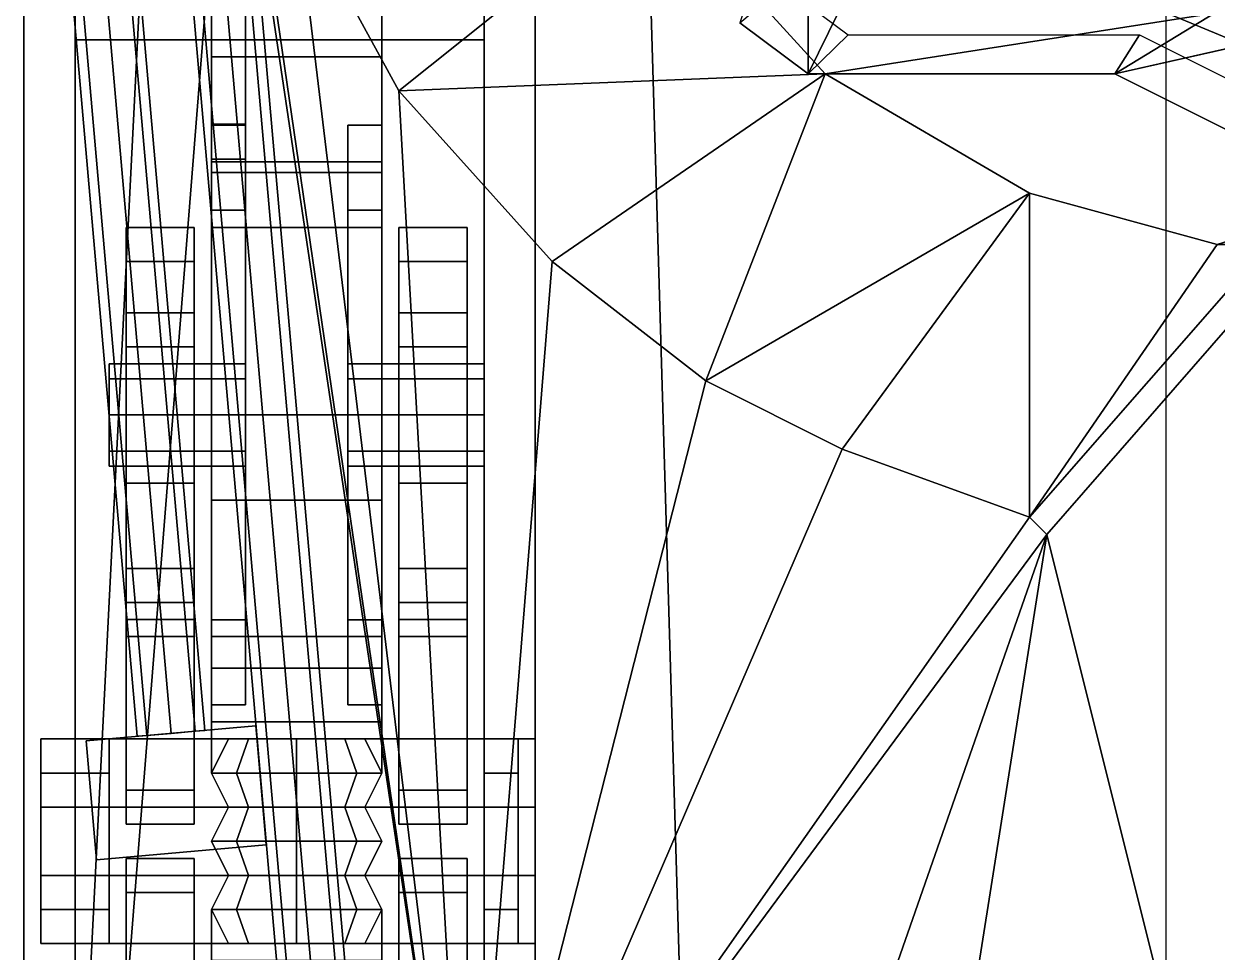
# Model space of a CAD drawing. Header units: millimetres. Extents: x -0.9 to 1.2, y -2.1 to 13.
# Drawn here: x -0.93 to -0.23, y -1.045 to -0.501 of the extents above; entities that cross this region are included whole.
import ezdxf

# ---------------------------------------------------------------- set-up
doc = ezdxf.new("R2010")
doc.units = ezdxf.units.MM
for name, color, linetype in [('fenders', 6, 'Continuous'), ('suspension', 5, 'Continuous'), ('tmp', 4, 'Continuous'), ('tools', 3, 'Continuous'), ('tracks', 3, 'Continuous'), ('turret', 2, 'Continuous'), ('wheels', 2, 'Continuous')]:
    doc.layers.add(name, color=color, linetype=linetype)

msp = doc.modelspace()

# ---------------------------------------------------------------- linework, layer by layer
for points in [[(0.63, 1.81, 0.35), (0.53, -1.58, 0.35), (-0.53, -1.58, 0.35), (-0.63, 1.81, 0.35)], [(-0.63, 1.77, 0.89), (-0.63, 1.81, 0.35), (-0.63, -1.58, 0.35), (-0.63, -1.66, 0.89)], [(-0.63, -1.58, 0.35), (-0.63, 1.81, 0.35), (-0.63, 1.81, 0.35), (-0.53, -1.58, 0.35)], [(-0.81, -0.3, 1.06), (-0.67, -1.26, 0.89), (-0.77, -0.43, 1.05), (-0.81, -0.3, 1.06)], [(-0.81, -0.32, 0.89), (-0.67, -1.26, 0.89), (-0.81, -0.3, 1.06), (-0.81, -0.32, 0.89)], [(0.63, -0.36, 1.34), (-0.62, -0.3, 1.34), (-0.56, -0.42, 1.34), (-0.46, -0.53, 1.34)], [(0.63, -0.36, 1.34), (-0.46, -0.53, 1.34), (-0.34, -0.6, 1.34), (-0.23, -0.63, 1.34)], [(0.63, -0.36, 1.34), (-0.23, -0.63, 1.34), (-0.2, -0.63, 1.34)], [(-0.77, -0.43, 1.05), (-0.71, -0.54, 1.05), (-0.71, -0.54, 1.05), (-0.56, -0.42, 1.34)], [(-0.71, -0.54, 1.05), (-0.46, -0.53, 1.34), (-0.46, -0.53, 1.34), (-0.56, -0.42, 1.34)], [(-0.77, -0.43, 1.05), (-0.67, -1.26, 0.89), (-0.71, -0.54, 1.05), (-0.77, -0.43, 1.05)], [(-0.62, -0.64, 1.04), (-0.46, -0.53, 1.34), (-0.46, -0.53, 1.34), (-0.71, -0.54, 1.05)], [(-0.53, -0.71, 1.04), (-0.46, -0.53, 1.34), (-0.46, -0.53, 1.34), (-0.62, -0.64, 1.04)], [(-0.34, -0.6, 1.34), (-0.46, -0.53, 1.34), (-0.46, -0.53, 1.34), (-0.53, -0.71, 1.04)], [(-0.71, -0.54, 1.05), (-0.67, -1.26, 0.89), (-0.62, -0.64, 1.04), (-0.71, -0.54, 1.05)], [(-0.34, -0.6, 1.34), (-0.53, -0.71, 1.04), (-0.53, -0.71, 1.04), (-0.45, -0.75, 1.04)], [(-0.34, -0.6, 1.34), (-0.45, -0.75, 1.04), (-0.45, -0.75, 1.04), (-0.34, -0.79, 1.04)], [(-0.34, -0.6, 1.34), (-0.34, -0.79, 1.04), (-0.34, -0.79, 1.04), (-0.23, -0.63, 1.34)], [(-0.2, -0.63, 1.34), (-0.34, -0.79, 1.04), (-0.33, -0.8, 1.04), (-0.19, -0.64, 1.34)], [(-0.23, -0.63, 1.34), (-0.34, -0.79, 1.04), (-0.34, -0.79, 1.04), (-0.2, -0.63, 1.34)], [(-0.62, -0.64, 1.04), (-0.67, -1.26, 0.89), (-0.53, -0.71, 1.04), (-0.62, -0.64, 1.04)], [(-0.19, -0.64, 1.34), (-0.33, -0.8, 1.04), (-0.25, -1.12, 1.03), (-0.11, -0.94, 1.34)], [(-0.53, -0.71, 1.04), (-0.67, -1.26, 0.89), (-0.45, -0.75, 1.04), (-0.53, -0.71, 1.04)], [(-0.45, -0.75, 1.04), (-0.67, -1.26, 0.89), (-0.34, -0.79, 1.04), (-0.45, -0.75, 1.04)], [(-0.34, -0.79, 1.04), (-0.67, -1.26, 0.89), (-0.33, -0.8, 1.04), (-0.34, -0.79, 1.04)], [(-0.33, -0.8, 1.04), (-0.67, -1.26, 0.89), (-0.63, -1.66, 0.89), (-0.33, -0.8, 1.04)], [(-0.33, -0.8, 1.04), (-0.63, -1.66, 0.89), (-0.42, -1.37, 0.96808), (-0.33, -0.8, 1.04)], [(-0.33, -0.8, 1.04), (-0.42, -1.37, 0.96808), (-0.25, -1.12, 1.03), (-0.33, -0.8, 1.04)], [(-0.11, -0.94, 1.34), (-0.25, -1.12, 1.03), (-0.23, -1.14, 1.03), (-0.1, -0.95, 1.34)]]:
    msp.add_3dface(points)
at = {"layer": 'fenders'}
for points in [[(-0.84, -0.05, 0.89), (-0.84, 0.53, 0.89), (-0.93, 1.79, 0.89), (-0.93, -1.83, 0.89)], [(-0.93, -1.83, 0.89), (-0.93, 1.79, 0.89), (-0.93, 1.78, 0.84), (-0.93, -1.79, 0.84)], [(-0.81, -0.32, 0.89), (-0.84, -0.05, 0.89), (-0.84, -0.05, 0.89), (-0.93, -1.83, 0.89)], [(-0.67, -1.26, 0.89), (-0.81, -0.32, 0.89), (-0.81, -0.32, 0.89), (-0.93, -1.83, 0.89)]]:
    msp.add_3dface(points, dxfattribs=at)
at = {"layer": 'suspension'}
for points in [[(-0.83, -0.62, 0.22), (-0.83, -0.64, 0.18), (-0.87, -0.64, 0.18), (-0.87, -0.62, 0.22)], [(-0.87, -0.62, 0.26), (-0.87, -0.62, 0.22), (-0.87, -0.7, 0.15), (-0.87, -0.7, 0.26)], [(-0.87, -0.62, 0.22), (-0.87, -0.64, 0.18), (-0.87, -0.67, 0.16), (-0.87, -0.7, 0.15)], [(-0.87, -0.69, 0.42), (-0.87, -0.62, 0.26), (-0.87, -0.84, 0.4), (-0.87, -0.86, 0.49)], [(-0.83, -0.69, 0.42), (-0.83, -0.62, 0.26), (-0.87, -0.62, 0.26), (-0.87, -0.69, 0.42)], [(-0.83, -0.62, 0.26), (-0.83, -0.62, 0.22), (-0.87, -0.62, 0.22), (-0.87, -0.62, 0.26)], [(-0.87, -0.62, 0.26), (-0.87, -0.73, 0.28), (-0.87, -0.84, 0.38), (-0.87, -0.84, 0.4)], [(-0.87, -0.7, 0.26), (-0.87, -0.73, 0.28), (-0.87, -0.62, 0.26)], [(-0.83, -0.7, 0.26), (-0.83, -0.7, 0.15), (-0.83, -0.62, 0.22), (-0.83, -0.62, 0.26)], [(-0.83, -0.7, 0.15), (-0.83, -0.67, 0.16), (-0.83, -0.64, 0.18), (-0.83, -0.62, 0.22)], [(-0.83, -0.84, 0.4), (-0.83, -0.62, 0.26), (-0.83, -0.69, 0.42), (-0.83, -0.86, 0.49)], [(-0.83, -0.84, 0.38), (-0.83, -0.73, 0.28), (-0.83, -0.62, 0.26), (-0.83, -0.84, 0.4)], [(-0.83, -0.62, 0.26), (-0.83, -0.73, 0.28), (-0.83, -0.73, 0.28), (-0.83, -0.7, 0.26)], [(-0.71, -0.62, 0.22), (-0.71, -0.64, 0.18), (-0.71, -0.67, 0.16), (-0.71, -0.7, 0.15)], [(-0.71, -0.62, 0.26), (-0.71, -0.62, 0.22), (-0.71, -0.7, 0.15), (-0.71, -0.7, 0.26)], [(-0.67, -0.62, 0.22), (-0.67, -0.64, 0.18), (-0.71, -0.64, 0.18), (-0.71, -0.62, 0.22)], [(-0.67, -0.69, 0.42), (-0.67, -0.62, 0.26), (-0.71, -0.62, 0.26), (-0.71, -0.69, 0.42)], [(-0.71, -0.69, 0.42), (-0.71, -0.62, 0.26), (-0.71, -0.84, 0.4), (-0.71, -0.86, 0.49)], [(-0.71, -0.7, 0.26), (-0.71, -0.73, 0.28), (-0.71, -0.62, 0.26)], [(-0.71, -0.62, 0.26), (-0.71, -0.73, 0.28), (-0.71, -0.84, 0.38), (-0.71, -0.84, 0.4)], [(-0.67, -0.62, 0.26), (-0.67, -0.62, 0.22), (-0.71, -0.62, 0.22), (-0.71, -0.62, 0.26)], [(-0.67, -0.7, 0.15), (-0.67, -0.67, 0.16), (-0.67, -0.64, 0.18), (-0.67, -0.62, 0.22)], [(-0.67, -0.7, 0.26), (-0.67, -0.7, 0.15), (-0.67, -0.62, 0.22), (-0.67, -0.62, 0.26)], [(-0.67, -0.84, 0.4), (-0.67, -0.62, 0.26), (-0.67, -0.69, 0.42), (-0.67, -0.86, 0.49)], [(-0.67, -0.62, 0.26), (-0.67, -0.73, 0.28), (-0.67, -0.73, 0.28), (-0.67, -0.7, 0.26)], [(-0.67, -0.84, 0.38), (-0.67, -0.73, 0.28), (-0.67, -0.62, 0.26), (-0.67, -0.84, 0.4)], [(-0.83, -0.64, 0.18), (-0.83, -0.67, 0.16), (-0.87, -0.67, 0.16), (-0.87, -0.64, 0.18)], [(-0.67, -0.64, 0.18), (-0.67, -0.67, 0.16), (-0.71, -0.67, 0.16), (-0.71, -0.64, 0.18)], [(-0.83, -0.67, 0.16), (-0.83, -0.7, 0.15), (-0.87, -0.7, 0.15), (-0.87, -0.67, 0.16)], [(-0.67, -0.67, 0.16), (-0.67, -0.7, 0.15), (-0.71, -0.7, 0.15), (-0.71, -0.67, 0.16)], [(-0.87, -0.77, 0.53), (-0.87, -0.69, 0.42), (-0.87, -0.86, 0.49), (-0.87, -0.85, 0.52)], [(-0.83, -0.77, 0.53), (-0.83, -0.69, 0.42), (-0.87, -0.69, 0.42), (-0.87, -0.77, 0.53)], [(-0.83, -0.86, 0.49), (-0.83, -0.69, 0.42), (-0.83, -0.77, 0.53), (-0.83, -0.85, 0.52)], [(-0.67, -0.77, 0.53), (-0.67, -0.69, 0.42), (-0.71, -0.69, 0.42), (-0.71, -0.77, 0.53)], [(-0.71, -0.77, 0.53), (-0.71, -0.69, 0.42), (-0.71, -0.86, 0.49), (-0.71, -0.85, 0.52)], [(-0.67, -0.86, 0.49), (-0.67, -0.69, 0.42), (-0.67, -0.77, 0.53), (-0.67, -0.85, 0.52)], [(-0.83, -0.7, 0.15), (-0.83, -0.7, 0.26), (-0.87, -0.7, 0.26), (-0.87, -0.7, 0.15)], [(-0.83, -0.7, 0.26), (-0.83, -0.73, 0.28), (-0.87, -0.73, 0.28), (-0.87, -0.7, 0.26)], [(-0.67, -0.7, 0.15), (-0.67, -0.7, 0.26), (-0.71, -0.7, 0.26), (-0.71, -0.7, 0.15)], [(-0.67, -0.7, 0.26), (-0.67, -0.73, 0.28), (-0.71, -0.73, 0.28), (-0.71, -0.7, 0.26)], [(-0.83, -0.73, 0.28), (-0.83, -0.76, 0.26), (-0.87, -0.76, 0.26), (-0.87, -0.73, 0.28)], [(-0.87, -0.73, 0.28), (-0.87, -0.76, 0.26), (-0.87, -0.86, 0.36), (-0.87, -0.84, 0.38)], [(-0.83, -0.86, 0.36), (-0.83, -0.76, 0.26), (-0.83, -0.73, 0.28), (-0.83, -0.84, 0.38)], [(-0.71, -0.73, 0.28), (-0.71, -0.76, 0.26), (-0.71, -0.86, 0.36), (-0.71, -0.84, 0.38)], [(-0.67, -0.73, 0.28), (-0.67, -0.76, 0.26), (-0.71, -0.76, 0.26), (-0.71, -0.73, 0.28)], [(-0.67, -0.86, 0.36), (-0.67, -0.76, 0.26), (-0.67, -0.73, 0.28), (-0.67, -0.84, 0.38)], [(-0.87, -0.76, 0.16), (-0.87, -0.95, 0.16), (-0.87, -0.97, 0.27), (-0.87, -0.97, 0.32)], [(-0.87, -0.76, 0.16), (-0.87, -0.76, 0.26), (-0.83, -0.76, 0.26), (-0.83, -0.76, 0.16)], [(-0.87, -0.76, 0.26), (-0.87, -0.76, 0.16), (-0.87, -0.97, 0.32), (-0.87, -0.86, 0.36)], [(-0.83, -0.76, 0.16), (-0.83, -0.95, 0.16), (-0.87, -0.95, 0.16), (-0.87, -0.76, 0.16)], [(-0.83, -0.97, 0.27), (-0.83, -0.95, 0.16), (-0.83, -0.76, 0.16), (-0.83, -0.97, 0.32)], [(-0.83, -0.97, 0.32), (-0.83, -0.76, 0.16), (-0.83, -0.76, 0.26), (-0.83, -0.86, 0.36)], [(-0.71, -0.76, 0.26), (-0.71, -0.76, 0.16), (-0.71, -0.97, 0.32), (-0.71, -0.86, 0.36)], [(-0.71, -0.76, 0.16), (-0.71, -0.76, 0.26), (-0.67, -0.76, 0.26), (-0.67, -0.76, 0.16)], [(-0.71, -0.76, 0.16), (-0.71, -0.95, 0.16), (-0.71, -0.97, 0.27), (-0.71, -0.97, 0.32)], [(-0.67, -0.76, 0.16), (-0.67, -0.95, 0.16), (-0.71, -0.95, 0.16), (-0.71, -0.76, 0.16)], [(-0.67, -0.97, 0.32), (-0.67, -0.76, 0.16), (-0.67, -0.76, 0.26), (-0.67, -0.86, 0.36)], [(-0.67, -0.97, 0.27), (-0.67, -0.95, 0.16), (-0.67, -0.76, 0.16), (-0.67, -0.97, 0.32)], [(-0.87, -0.82, 0.58), (-0.87, -0.77, 0.53), (-0.87, -0.85, 0.52), (-0.87, -0.85, 0.55)], [(-0.83, -0.82, 0.58), (-0.83, -0.77, 0.53), (-0.87, -0.77, 0.53), (-0.87, -0.82, 0.58)], [(-0.83, -0.85, 0.52), (-0.83, -0.77, 0.53), (-0.83, -0.82, 0.58), (-0.83, -0.85, 0.55)], [(-0.67, -0.82, 0.58), (-0.67, -0.77, 0.53), (-0.71, -0.77, 0.53), (-0.71, -0.82, 0.58)], [(-0.71, -0.82, 0.58), (-0.71, -0.77, 0.53), (-0.71, -0.85, 0.52), (-0.71, -0.85, 0.55)], [(-0.67, -0.85, 0.52), (-0.67, -0.77, 0.53), (-0.67, -0.82, 0.58), (-0.67, -0.85, 0.55)], [(-0.82, -0.78, 0.59), (-0.82, -0.91, 0.59), (-0.72, -0.91, 0.59), (-0.72, -0.78, 0.59)], [(-0.82, -0.91, 0.57), (-0.82, -0.91, 0.59), (-0.82, -0.78, 0.59), (-0.82, -0.86, 0.57)], [(-0.82, -0.91, 0.47), (-0.82, -0.91, 0.49), (-0.82, -0.86, 0.49), (-0.82, -0.78, 0.47)], [(-0.72, -0.78, 0.47), (-0.72, -0.91, 0.47), (-0.82, -0.91, 0.47), (-0.82, -0.78, 0.47)], [(-0.82, -0.78, 0.47), (-0.82, -0.78, 0.59), (-0.72, -0.78, 0.59), (-0.72, -0.78, 0.47)], [(-0.82, -0.86, 0.57), (-0.82, -0.78, 0.59), (-0.82, -0.78, 0.47), (-0.82, -0.86, 0.49)], [(-0.72, -0.78, 0.59), (-0.72, -0.91, 0.59), (-0.72, -0.91, 0.57), (-0.72, -0.86, 0.57)], [(-0.72, -0.86, 0.49), (-0.72, -0.91, 0.49), (-0.72, -0.91, 0.47), (-0.72, -0.78, 0.47)], [(-0.72, -0.78, 0.47), (-0.72, -0.78, 0.59), (-0.72, -0.86, 0.57), (-0.72, -0.86, 0.49)], [(-0.87, -0.82, 0.62), (-0.87, -0.82, 0.58), (-0.87, -0.85, 0.55), (-0.87, -0.86, 0.57)], [(-0.83, -0.82, 0.62), (-0.83, -0.82, 0.58), (-0.87, -0.82, 0.58), (-0.87, -0.82, 0.62)], [(-0.83, -0.86, 0.62), (-0.83, -0.82, 0.62), (-0.87, -0.82, 0.62), (-0.87, -0.86, 0.62)], [(-0.87, -0.82, 0.62), (-0.87, -0.82, 0.62), (-0.87, -0.86, 0.57), (-0.87, -0.86, 0.62)], [(-0.83, -0.85, 0.55), (-0.83, -0.82, 0.58), (-0.83, -0.82, 0.62), (-0.83, -0.86, 0.57)], [(-0.83, -0.86, 0.57), (-0.83, -0.82, 0.62), (-0.83, -0.82, 0.62), (-0.83, -0.86, 0.62)], [(-0.71, -0.82, 0.62), (-0.71, -0.82, 0.62), (-0.71, -0.86, 0.57), (-0.71, -0.86, 0.62)], [(-0.67, -0.86, 0.62), (-0.67, -0.82, 0.62), (-0.71, -0.82, 0.62), (-0.71, -0.86, 0.62)], [(-0.67, -0.82, 0.62), (-0.67, -0.82, 0.58), (-0.71, -0.82, 0.58), (-0.71, -0.82, 0.62)], [(-0.71, -0.82, 0.62), (-0.71, -0.82, 0.58), (-0.71, -0.85, 0.55), (-0.71, -0.86, 0.57)], [(-0.67, -0.86, 0.57), (-0.67, -0.82, 0.62), (-0.67, -0.82, 0.62), (-0.67, -0.86, 0.62)], [(-0.67, -0.85, 0.55), (-0.67, -0.82, 0.58), (-0.67, -0.82, 0.62), (-0.67, -0.86, 0.57)], [(-0.87, -0.86, 0.49), (-0.87, -0.84, 0.4), (-0.83, -0.84, 0.4), (-0.83, -0.86, 0.49)], [(-0.87, -0.84, 0.38), (-0.87, -0.86, 0.36), (-0.83, -0.86, 0.36), (-0.83, -0.84, 0.38)], [(-0.87, -0.84, 0.4), (-0.87, -0.84, 0.38), (-0.83, -0.84, 0.38), (-0.83, -0.84, 0.4)], [(-0.71, -0.86, 0.49), (-0.71, -0.84, 0.4), (-0.67, -0.84, 0.4), (-0.67, -0.86, 0.49)], [(-0.71, -0.84, 0.4), (-0.71, -0.84, 0.38), (-0.67, -0.84, 0.38), (-0.67, -0.84, 0.4)], [(-0.71, -0.84, 0.38), (-0.71, -0.86, 0.36), (-0.67, -0.86, 0.36), (-0.67, -0.84, 0.38)], [(-0.87, -0.85, 0.52), (-0.87, -0.86, 0.49), (-0.83, -0.86, 0.49), (-0.83, -0.85, 0.52)], [(-0.87, -0.85, 0.55), (-0.87, -0.85, 0.52), (-0.83, -0.85, 0.52), (-0.83, -0.85, 0.55)], [(-0.87, -0.86, 0.57), (-0.87, -0.85, 0.55), (-0.83, -0.85, 0.55), (-0.83, -0.86, 0.57)], [(-0.71, -0.86, 0.57), (-0.71, -0.85, 0.55), (-0.67, -0.85, 0.55), (-0.67, -0.86, 0.57)], [(-0.71, -0.85, 0.55), (-0.71, -0.85, 0.52), (-0.67, -0.85, 0.52), (-0.67, -0.85, 0.55)], [(-0.71, -0.85, 0.52), (-0.71, -0.86, 0.49), (-0.67, -0.86, 0.49), (-0.67, -0.85, 0.52)], [(-0.87, -0.86, 0.36), (-0.87, -0.97, 0.32), (-0.83, -0.97, 0.32), (-0.83, -0.86, 0.36)], [(-0.87, -0.86, 0.62), (-0.87, -0.86, 0.57), (-0.83, -0.86, 0.57), (-0.83, -0.86, 0.62)], [(-0.72, -0.86, 0.57), (-0.72, -0.91, 0.57), (-0.82, -0.91, 0.57), (-0.82, -0.86, 0.57)], [(-0.82, -0.86, 0.49), (-0.82, -0.91, 0.49), (-0.72, -0.91, 0.49), (-0.72, -0.86, 0.49)], [(-0.72, -0.86, 0.49), (-0.72, -0.86, 0.57), (-0.82, -0.86, 0.57), (-0.82, -0.86, 0.49)], [(-0.71, -0.86, 0.36), (-0.71, -0.97, 0.32), (-0.67, -0.97, 0.32), (-0.67, -0.86, 0.36)], [(-0.71, -0.86, 0.62), (-0.71, -0.86, 0.57), (-0.67, -0.86, 0.57), (-0.67, -0.86, 0.62)], [(-0.72, -0.91, 0.61), (-0.72, -0.91, 0.46), (-0.82, -0.91, 0.46), (-0.82, -0.91, 0.61)], [(-0.82, -0.91, 0.46), (-0.82, -0.92, 0.46), (-0.82, -0.92, 0.61), (-0.82, -0.91, 0.61)], [(-0.72, -0.91, 0.46), (-0.72, -0.92, 0.46), (-0.82, -0.92, 0.46), (-0.82, -0.91, 0.46)], [(-0.82, -0.91, 0.61), (-0.82, -0.92, 0.61), (-0.72, -0.92, 0.61), (-0.72, -0.91, 0.61)], [(-0.72, -0.92, 0.61), (-0.72, -0.92, 0.46), (-0.72, -0.91, 0.46), (-0.72, -0.91, 0.61)], [(-0.92, -0.92, 0.36), (-0.92, -1.04, 0.36), (-0.92, -1.04, 0.44), (-0.92, -0.92, 0.44)], [(-0.63, -0.92, 0.44), (-0.63, -0.92, 0.36), (-0.92, -0.92, 0.36), (-0.92, -0.92, 0.44)], [(-0.63, -0.92, 0.36), (-0.63, -1.04, 0.36), (-0.92, -1.04, 0.36), (-0.92, -0.92, 0.36)], [(-0.92, -0.92, 0.26), (-0.92, -1.04, 0.26), (-0.92, -1.04, 0.36), (-0.92, -0.92, 0.36)], [(-0.88, -0.92, 0.36), (-0.88, -0.92, 0.26), (-0.92, -0.92, 0.26), (-0.92, -0.92, 0.36)], [(-0.88, -0.92, 0.26), (-0.88, -0.94, 0.23), (-0.92, -0.94, 0.23), (-0.92, -0.92, 0.26)], [(-0.92, -0.94, 0.23), (-0.92, -1.02, 0.23), (-0.92, -1.04, 0.26), (-0.92, -0.92, 0.26)], [(-0.92, -0.92, 0.44), (-0.92, -1.04, 0.44), (-0.92, -1, 0.45), (-0.92, -0.96, 0.45)], [(-0.63, -0.96, 0.45), (-0.63, -0.92, 0.44), (-0.92, -0.92, 0.44), (-0.92, -0.96, 0.45)], [(-0.88, -1.04, 0.36), (-0.88, -1.04, 0.26), (-0.88, -0.92, 0.26), (-0.88, -0.92, 0.36)], [(-0.88, -1.04, 0.26), (-0.88, -1.02, 0.23), (-0.88, -0.94, 0.23), (-0.88, -0.92, 0.26)], [(-0.82, -0.92, 0.61), (-0.82, -0.92, 0.46), (-0.72, -0.92, 0.46), (-0.72, -0.92, 0.61)], [(-0.80536, -0.94, 0.49464), (-0.82, -0.94, 0.53), (-0.81, -0.92, 0.53), (-0.79828, -0.92, 0.50172)], [(-0.82, -0.94, 0.53), (-0.80536, -0.94, 0.56536), (-0.79828, -0.92, 0.55828), (-0.81, -0.92, 0.53)], [(-0.77, -0.94, 0.48), (-0.80536, -0.94, 0.49464), (-0.79828, -0.92, 0.50172), (-0.77, -0.92, 0.49)], [(-0.80536, -0.94, 0.56536), (-0.77, -0.94, 0.58), (-0.77, -0.92, 0.57), (-0.79828, -0.92, 0.55828)], [(-0.73464, -0.94, 0.49464), (-0.77, -0.94, 0.48), (-0.77, -0.92, 0.49), (-0.74172, -0.92, 0.50172)], [(-0.77, -0.94, 0.58), (-0.73464, -0.94, 0.56536), (-0.74172, -0.92, 0.55828), (-0.77, -0.92, 0.57)], [(-0.72, -0.94, 0.53), (-0.73464, -0.94, 0.49464), (-0.74172, -0.92, 0.50172), (-0.73, -0.92, 0.53)], [(-0.73464, -0.94, 0.56536), (-0.72, -0.94, 0.53), (-0.73, -0.92, 0.53), (-0.74172, -0.92, 0.55828)], [(-0.66, -0.94, 0.23), (-0.66, -1.02, 0.23), (-0.66, -1.04, 0.26), (-0.66, -0.92, 0.26)], [(-0.64, -0.92, 0.26), (-0.64, -0.94, 0.23), (-0.66, -0.94, 0.23), (-0.66, -0.92, 0.26)], [(-0.64, -0.92, 0.36), (-0.64, -0.92, 0.26), (-0.66, -0.92, 0.26), (-0.66, -0.92, 0.36)], [(-0.66, -0.92, 0.26), (-0.66, -1.04, 0.26), (-0.66, -1.04, 0.36), (-0.66, -0.92, 0.36)], [(-0.64, -1.04, 0.26), (-0.64, -1.02, 0.23), (-0.64, -0.94, 0.23), (-0.64, -0.92, 0.26)], [(-0.64, -1.04, 0.36), (-0.64, -1.04, 0.26), (-0.64, -0.92, 0.26), (-0.64, -0.92, 0.36)], [(-0.92, -0.96, 0.22), (-0.92, -1, 0.22), (-0.92, -1.02, 0.23), (-0.92, -0.94, 0.23)], [(-0.88, -0.94, 0.23), (-0.88, -0.96, 0.22), (-0.92, -0.96, 0.22), (-0.92, -0.94, 0.23)], [(-0.88, -1.02, 0.23), (-0.88, -1, 0.22), (-0.88, -0.96, 0.22), (-0.88, -0.94, 0.23)], [(-0.80536, -0.94, 0.56536), (-0.82, -0.94, 0.53), (-0.81, -0.96, 0.53), (-0.79828, -0.96, 0.55828)], [(-0.82, -0.94, 0.53), (-0.80536, -0.94, 0.49464), (-0.79828, -0.96, 0.50172), (-0.81, -0.96, 0.53)], [(-0.77, -0.94, 0.58), (-0.80536, -0.94, 0.56536), (-0.79828, -0.96, 0.55828), (-0.77, -0.96, 0.57)], [(-0.80536, -0.94, 0.49464), (-0.77, -0.94, 0.48), (-0.77, -0.96, 0.49), (-0.79828, -0.96, 0.50172)], [(-0.73464, -0.94, 0.56536), (-0.77, -0.94, 0.58), (-0.77, -0.96, 0.57), (-0.74172, -0.96, 0.55828)], [(-0.77, -0.94, 0.48), (-0.73464, -0.94, 0.49464), (-0.74172, -0.96, 0.50172), (-0.77, -0.96, 0.49)], [(-0.72, -0.94, 0.53), (-0.73464, -0.94, 0.56536), (-0.74172, -0.96, 0.55828), (-0.73, -0.96, 0.53)], [(-0.73464, -0.94, 0.49464), (-0.72, -0.94, 0.53), (-0.73, -0.96, 0.53), (-0.74172, -0.96, 0.50172)], [(-0.66, -0.96, 0.22), (-0.66, -1, 0.22), (-0.66, -1.02, 0.23), (-0.66, -0.94, 0.23)], [(-0.64, -0.94, 0.23), (-0.64, -0.96, 0.22), (-0.66, -0.96, 0.22), (-0.66, -0.94, 0.23)], [(-0.64, -1.02, 0.23), (-0.64, -1, 0.22), (-0.64, -0.96, 0.22), (-0.64, -0.94, 0.23)], [(-0.87, -0.97, 0.27), (-0.87, -0.95, 0.16), (-0.83, -0.95, 0.16), (-0.83, -0.97, 0.27)], [(-0.71, -0.97, 0.27), (-0.71, -0.95, 0.16), (-0.67, -0.95, 0.16), (-0.67, -0.97, 0.27)], [(-0.88, -0.96, 0.22), (-0.88, -1, 0.22), (-0.92, -1, 0.22), (-0.92, -0.96, 0.22)], [(-0.92, -0.96, 0.45), (-0.92, -1, 0.45), (-0.63, -1, 0.45), (-0.63, -0.96, 0.45)], [(-0.80536, -0.98, 0.49464), (-0.82, -0.98, 0.53), (-0.81, -0.96, 0.53), (-0.79828, -0.96, 0.50172)], [(-0.82, -0.98, 0.53), (-0.80536, -0.98, 0.56536), (-0.79828, -0.96, 0.55828), (-0.81, -0.96, 0.53)], [(-0.77, -0.98, 0.48), (-0.80536, -0.98, 0.49464), (-0.79828, -0.96, 0.50172), (-0.77, -0.96, 0.49)], [(-0.80536, -0.98, 0.56536), (-0.77, -0.98, 0.58), (-0.77, -0.96, 0.57), (-0.79828, -0.96, 0.55828)], [(-0.73464, -0.98, 0.49464), (-0.77, -0.98, 0.48), (-0.77, -0.96, 0.49), (-0.74172, -0.96, 0.50172)], [(-0.77, -0.98, 0.58), (-0.73464, -0.98, 0.56536), (-0.74172, -0.96, 0.55828), (-0.77, -0.96, 0.57)], [(-0.72, -0.98, 0.53), (-0.73464, -0.98, 0.49464), (-0.74172, -0.96, 0.50172), (-0.73, -0.96, 0.53)], [(-0.73464, -0.98, 0.56536), (-0.72, -0.98, 0.53), (-0.73, -0.96, 0.53), (-0.74172, -0.96, 0.55828)], [(-0.64, -0.96, 0.22), (-0.64, -1, 0.22), (-0.66, -1, 0.22), (-0.66, -0.96, 0.22)], [(-0.87, -0.97, 0.32), (-0.87, -0.97, 0.27), (-0.83, -0.97, 0.27), (-0.83, -0.97, 0.32)], [(-0.71, -0.97, 0.32), (-0.71, -0.97, 0.27), (-0.67, -0.97, 0.27), (-0.67, -0.97, 0.32)], [(-0.80536, -0.98, 0.56536), (-0.82, -0.98, 0.53), (-0.81, -1, 0.53), (-0.79828, -1, 0.55828)], [(-0.82, -0.98, 0.53), (-0.80536, -0.98, 0.49464), (-0.79828, -1, 0.50172), (-0.81, -1, 0.53)], [(-0.77, -0.98, 0.58), (-0.80536, -0.98, 0.56536), (-0.79828, -1, 0.55828), (-0.77, -1, 0.57)], [(-0.80536, -0.98, 0.49464), (-0.77, -0.98, 0.48), (-0.77, -1, 0.49), (-0.79828, -1, 0.50172)], [(-0.73464, -0.98, 0.56536), (-0.77, -0.98, 0.58), (-0.77, -1, 0.57), (-0.74172, -1, 0.55828)], [(-0.77, -0.98, 0.48), (-0.73464, -0.98, 0.49464), (-0.74172, -1, 0.50172), (-0.77, -1, 0.49)], [(-0.72, -0.98, 0.53), (-0.73464, -0.98, 0.56536), (-0.74172, -1, 0.55828), (-0.73, -1, 0.53)], [(-0.73464, -0.98, 0.49464), (-0.72, -0.98, 0.53), (-0.73, -1, 0.53), (-0.74172, -1, 0.50172)], [(-0.87, -0.99, 0.32), (-0.87, -1.2, 0.16), (-0.87, -1.2, 0.26), (-0.87, -1.1, 0.36)], [(-0.87, -0.99, 0.27), (-0.87, -1.01, 0.16), (-0.87, -1.2, 0.16), (-0.87, -0.99, 0.32)], [(-0.83, -0.99, 0.27), (-0.83, -1.01, 0.16), (-0.87, -1.01, 0.16), (-0.87, -0.99, 0.27)], [(-0.83, -0.99, 0.32), (-0.83, -0.99, 0.27), (-0.87, -0.99, 0.27), (-0.87, -0.99, 0.32)], [(-0.83, -1.1, 0.36), (-0.83, -0.99, 0.32), (-0.87, -0.99, 0.32), (-0.87, -1.1, 0.36)], [(-0.83, -1.2, 0.26), (-0.83, -1.2, 0.16), (-0.83, -0.99, 0.32), (-0.83, -1.1, 0.36)], [(-0.83, -1.2, 0.16), (-0.83, -1.01, 0.16), (-0.83, -0.99, 0.27), (-0.83, -0.99, 0.32)], [(-0.67, -0.99, 0.27), (-0.67, -1.01, 0.16), (-0.71, -1.01, 0.16), (-0.71, -0.99, 0.27)], [(-0.71, -0.99, 0.27), (-0.71, -1.01, 0.16), (-0.71, -1.2, 0.16), (-0.71, -0.99, 0.32)], [(-0.71, -0.99, 0.32), (-0.71, -1.2, 0.16), (-0.71, -1.2, 0.26), (-0.71, -1.1, 0.36)], [(-0.67, -0.99, 0.32), (-0.67, -0.99, 0.27), (-0.71, -0.99, 0.27), (-0.71, -0.99, 0.32)], [(-0.67, -1.1, 0.36), (-0.67, -0.99, 0.32), (-0.71, -0.99, 0.32), (-0.71, -1.1, 0.36)], [(-0.67, -1.2, 0.16), (-0.67, -1.01, 0.16), (-0.67, -0.99, 0.27), (-0.67, -0.99, 0.32)], [(-0.67, -1.2, 0.26), (-0.67, -1.2, 0.16), (-0.67, -0.99, 0.32), (-0.67, -1.1, 0.36)], [(-0.92, -1.02, 0.23), (-0.92, -1, 0.22), (-0.88, -1, 0.22), (-0.88, -1.02, 0.23)], [(-0.92, -1, 0.45), (-0.92, -1.04, 0.44), (-0.63, -1.04, 0.44), (-0.63, -1, 0.45)], [(-0.80536, -1.02, 0.49464), (-0.82, -1.02, 0.53), (-0.81, -1, 0.53), (-0.79828, -1, 0.50172)], [(-0.82, -1.02, 0.53), (-0.80536, -1.02, 0.56536), (-0.79828, -1, 0.55828), (-0.81, -1, 0.53)], [(-0.77, -1.02, 0.48), (-0.80536, -1.02, 0.49464), (-0.79828, -1, 0.50172), (-0.77, -1, 0.49)], [(-0.80536, -1.02, 0.56536), (-0.77, -1.02, 0.58), (-0.77, -1, 0.57), (-0.79828, -1, 0.55828)], [(-0.73464, -1.02, 0.49464), (-0.77, -1.02, 0.48), (-0.77, -1, 0.49), (-0.74172, -1, 0.50172)], [(-0.77, -1.02, 0.58), (-0.73464, -1.02, 0.56536), (-0.74172, -1, 0.55828), (-0.77, -1, 0.57)], [(-0.72, -1.02, 0.53), (-0.73464, -1.02, 0.49464), (-0.74172, -1, 0.50172), (-0.73, -1, 0.53)], [(-0.73464, -1.02, 0.56536), (-0.72, -1.02, 0.53), (-0.73, -1, 0.53), (-0.74172, -1, 0.55828)], [(-0.66, -1.02, 0.23), (-0.66, -1, 0.22), (-0.64, -1, 0.22), (-0.64, -1.02, 0.23)], [(-0.87, -1.2, 0.16), (-0.87, -1.01, 0.16), (-0.83, -1.01, 0.16), (-0.83, -1.2, 0.16)], [(-0.71, -1.2, 0.16), (-0.71, -1.01, 0.16), (-0.67, -1.01, 0.16), (-0.67, -1.2, 0.16)], [(-0.92, -1.04, 0.26), (-0.92, -1.02, 0.23), (-0.88, -1.02, 0.23), (-0.88, -1.04, 0.26)], [(-0.80536, -1.02, 0.56536), (-0.82, -1.02, 0.53), (-0.81, -1.04, 0.53), (-0.79828, -1.04, 0.55828)], [(-0.82, -1.02, 0.53), (-0.80536, -1.02, 0.49464), (-0.79828, -1.04, 0.50172), (-0.81, -1.04, 0.53)], [(-0.77, -1.02, 0.58), (-0.80536, -1.02, 0.56536), (-0.79828, -1.04, 0.55828), (-0.77, -1.04, 0.57)], [(-0.80536, -1.02, 0.49464), (-0.77, -1.02, 0.48), (-0.77, -1.04, 0.49), (-0.79828, -1.04, 0.50172)], [(-0.73464, -1.02, 0.56536), (-0.77, -1.02, 0.58), (-0.77, -1.04, 0.57), (-0.74172, -1.04, 0.55828)], [(-0.77, -1.02, 0.48), (-0.73464, -1.02, 0.49464), (-0.74172, -1.04, 0.50172), (-0.77, -1.04, 0.49)], [(-0.72, -1.02, 0.53), (-0.73464, -1.02, 0.56536), (-0.74172, -1.04, 0.55828), (-0.73, -1.04, 0.53)], [(-0.73464, -1.02, 0.49464), (-0.72, -1.02, 0.53), (-0.73, -1.04, 0.53), (-0.74172, -1.04, 0.50172)], [(-0.66, -1.04, 0.26), (-0.66, -1.02, 0.23), (-0.64, -1.02, 0.23), (-0.64, -1.04, 0.26)], [(-0.92, -1.04, 0.44), (-0.92, -1.04, 0.36), (-0.63, -1.04, 0.36), (-0.63, -1.04, 0.44)], [(-0.92, -1.04, 0.36), (-0.92, -1.04, 0.26), (-0.88, -1.04, 0.26), (-0.88, -1.04, 0.36)], [(-0.82, -1.04, 0.46), (-0.82, -1.04, 0.61), (-0.72, -1.04, 0.61), (-0.72, -1.04, 0.46)], [(-0.82, -1.05, 0.61), (-0.82, -1.04, 0.61), (-0.82, -1.04, 0.46), (-0.82, -1.05, 0.46)], [(-0.72, -1.05, 0.61), (-0.72, -1.04, 0.61), (-0.82, -1.04, 0.61), (-0.82, -1.05, 0.61)], [(-0.82, -1.05, 0.46), (-0.82, -1.04, 0.46), (-0.72, -1.04, 0.46), (-0.72, -1.05, 0.46)], [(-0.72, -1.04, 0.46), (-0.72, -1.04, 0.61), (-0.72, -1.05, 0.61), (-0.72, -1.05, 0.46)], [(-0.66, -1.04, 0.36), (-0.66, -1.04, 0.26), (-0.64, -1.04, 0.26), (-0.64, -1.04, 0.36)]]:
    msp.add_3dface(points, dxfattribs=at)
at = {"layer": 'tmp', "extrusion": (-1, 0, 0)}
msp.add_line((-0.29, -0.53, 1.4), (-0.16, -0.50064, 1.46), dxfattribs=at)
at = {"layer": 'tmp'}
for p in [(-0.26, 1.78, 13.47), (-0.26, 1.78, 13.45)]:
    msp.add_xline(p, (0, -1), dxfattribs=at)
at = {"layer": 'tools'}
for points in [[(-0.92461, -0.22112, 0.92), (-0.91878, -0.22061, 0.90586), (-0.85777, -0.91794, 0.90586), (-0.8636, -0.91845, 0.92)], [(-0.91878, -0.22061, 0.93414), (-0.92461, -0.22112, 0.92), (-0.8636, -0.91845, 0.92), (-0.85777, -0.91794, 0.93414)], [(-0.91878, -0.22061, 0.90586), (-0.90469, -0.21937, 0.9), (-0.84368, -0.91671, 0.9), (-0.85777, -0.91794, 0.90586)], [(-0.90469, -0.21937, 0.94), (-0.91878, -0.22061, 0.93414), (-0.85777, -0.91794, 0.93414), (-0.84368, -0.91671, 0.94)], [(-0.90469, -0.21937, 0.9), (-0.8906, -0.21814, 0.90586), (-0.82959, -0.91548, 0.90586), (-0.84368, -0.91671, 0.9)], [(-0.8906, -0.21814, 0.93414), (-0.90469, -0.21937, 0.94), (-0.84368, -0.91671, 0.94), (-0.82959, -0.91548, 0.93414)], [(-0.8906, -0.21814, 0.90586), (-0.88476, -0.21763, 0.92), (-0.82375, -0.91497, 0.92), (-0.82959, -0.91548, 0.90586)], [(-0.88476, -0.21763, 0.92), (-0.8906, -0.21814, 0.93414), (-0.82959, -0.91548, 0.93414), (-0.82375, -0.91497, 0.92)], [(-0.80109, -0.37092, 0.92), (-0.80692, -0.37143, 0.93414), (-0.74591, -1.06877, 0.93414), (-0.74008, -1.06826, 0.92)], [(-0.80692, -0.37143, 0.90586), (-0.80109, -0.37092, 0.92), (-0.74008, -1.06826, 0.92), (-0.74591, -1.06877, 0.90586)], [(-0.8351, -0.3739, 0.93414), (-0.84093, -0.37441, 0.92), (-0.77992, -1.07174, 0.92), (-0.77409, -1.07123, 0.93414)], [(-0.84093, -0.37441, 0.92), (-0.8351, -0.3739, 0.90586), (-0.77409, -1.07123, 0.90586), (-0.77992, -1.07174, 0.92)], [(-0.82101, -0.37266, 0.94), (-0.8351, -0.3739, 0.93414), (-0.77409, -1.07123, 0.93414), (-0.76, -1.07, 0.94)], [(-0.8351, -0.3739, 0.90586), (-0.82101, -0.37266, 0.9), (-0.76, -1.07, 0.9), (-0.77409, -1.07123, 0.90586)], [(-0.80692, -0.37143, 0.93414), (-0.82101, -0.37266, 0.94), (-0.76, -1.07, 0.94), (-0.74591, -1.06877, 0.93414)], [(-0.82101, -0.37266, 0.9), (-0.80692, -0.37143, 0.90586), (-0.74591, -1.06877, 0.90586), (-0.76, -1.07, 0.9)], [(-0.88739, -0.9908, 0.95), (-0.78777, -0.98209, 0.95), (-0.79387, -0.91235, 0.95), (-0.89349, -0.92107, 0.95)], [(-0.89349, -0.92107, 0.95), (-0.79387, -0.91235, 0.95), (-0.79387, -0.91235, 0.89), (-0.89349, -0.92107, 0.89)], [(-0.79387, -0.91235, 0.89), (-0.78777, -0.98209, 0.89), (-0.88739, -0.9908, 0.89), (-0.89349, -0.92107, 0.89)], [(-0.79387, -0.91235, 0.95), (-0.78777, -0.98209, 0.95), (-0.78777, -0.98209, 0.89), (-0.79387, -0.91235, 0.89)], [(-0.89349, -0.92107, 0.89), (-0.88739, -0.9908, 0.89), (-0.88739, -0.9908, 0.95), (-0.89349, -0.92107, 0.95)], [(-0.88739, -0.9908, 0.89), (-0.78777, -0.98209, 0.89), (-0.78777, -0.98209, 0.95), (-0.88739, -0.9908, 0.95)]]:
    msp.add_3dface(points, dxfattribs=at)
at = {"layer": 'tracks'}
for points in [[(-0.9, 1.26, 0.03), (-0.9, -1.27, 0.03), (-0.66, -1.27, 0.03), (-0.66, 1.26, 0.03)], [(-0.9, 1.26), (-0.9, -1.28), (-0.9, -1.27, 0.03), (-0.9, 1.26, 0.03)], [(-0.66, 1.26), (-0.66, -1.28), (-0.9, -1.28), (-0.9, 1.26)], [(-0.66, -1.27, 0.03), (-0.66, -1.28), (-0.66, 1.26), (-0.66, 1.26, 0.03)], [(-0.9, -0.51, 0.79), (-0.9, -0.14, 0.78), (-0.66, -0.14, 0.78), (-0.66, -0.51, 0.79)], [(-0.9, -0.51, 0.83), (-0.9, -0.14, 0.82), (-0.9, -0.14, 0.78), (-0.9, -0.51, 0.79)], [(-0.66, -0.51, 0.83), (-0.66, -0.14, 0.82), (-0.9, -0.14, 0.82), (-0.9, -0.51, 0.83)], [(-0.66, -0.14, 0.78), (-0.66, -0.14, 0.82), (-0.66, -0.51, 0.83), (-0.66, -0.51, 0.79)], [(-0.66, -1.48, 0.83), (-0.66, -0.51, 0.83), (-0.9, -0.51, 0.83), (-0.9, -1.48, 0.83)], [(-0.9, -1.48, 0.83), (-0.9, -0.51, 0.83), (-0.9, -0.51, 0.79), (-0.9, -1.48, 0.79)], [(-0.9, -1.48, 0.79), (-0.9, -0.51, 0.79), (-0.66, -0.51, 0.79), (-0.66, -1.48, 0.79)], [(-0.66, -0.51, 0.79), (-0.66, -0.51, 0.83), (-0.66, -1.48, 0.83), (-0.66, -1.48, 0.79)]]:
    msp.add_3dface(points, dxfattribs=at)
at = {"layer": 'turret'}
for points in [[(-0.47, -0.3783, 1.71), (-0.51, -0.5, 1.4), (-0.47, -0.53, 1.4), (-0.47, -0.3783, 1.71)], [(-0.44, -0.46891, 1.52484), (-0.47, -0.3783, 1.71), (-0.47, -0.53, 1.4)], [(-0.36184, -0.45184, 1.34), (0.02, -0.61, 1.34), (0.02, -0.61, 1.37), (-0.36184, -0.45184, 1.37)], [(-0.19, -0.46891, 1.52484), (-0.44, -0.46891, 1.52484), (-0.47, -0.53, 1.4), (-0.29, -0.53, 1.4)], [(-0.29, -0.53, 1.4), (-0.16, -0.50064, 1.46), (-0.16, -0.50064, 1.46), (-0.19, -0.46891, 1.52484)], [(-0.51, -0.5, 1.4), (-0.4845, -0.4785, 1.37), (-0.4465, -0.507, 1.37), (-0.47, -0.53, 1.4)], [(-0.29, -0.53, 1.4), (-0.17, -0.59, 1.4), (-0.17, -0.59, 1.4), (-0.16, -0.50064, 1.46)], [(-0.47, -0.53, 1.4), (-0.4465, -0.507, 1.37), (-0.2755, -0.507, 1.37), (-0.29, -0.53, 1.4)], [(-0.29, -0.53, 1.4), (-0.2755, -0.507, 1.37), (-0.1615, -0.564, 1.37), (-0.17, -0.59, 1.4)]]:
    msp.add_3dface(points, dxfattribs=at)
at = {"layer": 'wheels'}
for points in [[(-0.82, -0.43222, 0.61222), (-0.82, -0.51, 0.58), (-0.82, -0.51, 0.62), (-0.82, -0.4605, 0.6405)], [(-0.72, -0.43222, 0.61222), (-0.72, -0.51, 0.58), (-0.82, -0.51, 0.58), (-0.82, -0.43222, 0.61222)], [(-0.72, -0.51, 0.8), (-0.72, -0.43222, 0.76778), (-0.82, -0.43222, 0.76778), (-0.82, -0.51, 0.8)], [(-0.82, -0.51, 0.8), (-0.82, -0.43222, 0.76778), (-0.82, -0.4605, 0.7395), (-0.82, -0.51, 0.76)], [(-0.8, -0.44, 0.69), (-0.8, -0.5595, 0.7395), (-0.8, -0.51, 0.76), (-0.8, -0.4605, 0.7395)], [(-0.8, -0.4605, 0.6405), (-0.8, -0.58, 0.69), (-0.8, -0.5595, 0.7395), (-0.8, -0.44, 0.69)], [(-0.8, -0.51, 0.62), (-0.8, -0.4605, 0.6405), (-0.82, -0.4605, 0.6405), (-0.82, -0.51, 0.62)], [(-0.8, -0.4605, 0.7395), (-0.8, -0.51, 0.76), (-0.82, -0.51, 0.76), (-0.82, -0.4605, 0.7395)], [(-0.8, -0.51, 0.62), (-0.8, -0.5595, 0.6405), (-0.8, -0.58, 0.69), (-0.8, -0.4605, 0.6405)], [(-0.8, -0.5595, 0.6405), (-0.8, -0.51, 0.62), (-0.82, -0.51, 0.62), (-0.82, -0.5595, 0.6405)], [(-0.82, -0.51, 0.58), (-0.82, -0.58778, 0.61222), (-0.82, -0.5595, 0.6405), (-0.82, -0.51, 0.62)], [(-0.72, -0.51, 0.58), (-0.72, -0.58778, 0.61222), (-0.82, -0.58778, 0.61222), (-0.82, -0.51, 0.58)], [(-0.8, -0.51, 0.76), (-0.8, -0.5595, 0.7395), (-0.82, -0.5595, 0.7395), (-0.82, -0.51, 0.76)], [(-0.72, -0.58778, 0.76778), (-0.72, -0.51, 0.8), (-0.82, -0.51, 0.8), (-0.82, -0.58778, 0.76778)], [(-0.82, -0.58778, 0.76778), (-0.82, -0.51, 0.8), (-0.82, -0.51, 0.76), (-0.82, -0.5595, 0.7395)], [(-0.72, -0.52, 0.24), (-0.72, -0.58151, 0.09151), (-0.82, -0.58151, 0.09151), (-0.82, -0.52, 0.24)], [(-0.82, -0.52, 0.24), (-0.82, -0.58151, 0.09151), (-0.82, -0.60979, 0.11979), (-0.82, -0.56, 0.24)], [(-0.72, -0.58151, 0.38849), (-0.72, -0.52, 0.24), (-0.82, -0.52, 0.24), (-0.82, -0.58151, 0.38849)], [(-0.82, -0.58151, 0.38849), (-0.82, -0.52, 0.24), (-0.82, -0.56, 0.24), (-0.82, -0.60979, 0.36021)], [(-0.72, -0.58151, 0.09151), (-0.72, -0.52, 0.24), (-0.72, -0.56, 0.24), (-0.72, -0.60979, 0.11979)], [(-0.72, -0.52, 0.24), (-0.72, -0.58151, 0.38849), (-0.72, -0.60979, 0.36021), (-0.72, -0.56, 0.24)], [(-0.82, -0.58778, 0.61222), (-0.82, -0.62, 0.69), (-0.82, -0.58, 0.69), (-0.82, -0.5595, 0.6405)], [(-0.8, -0.5595, 0.7395), (-0.8, -0.58, 0.69), (-0.82, -0.58, 0.69), (-0.82, -0.5595, 0.7395)], [(-0.8, -0.58, 0.69), (-0.8, -0.5595, 0.6405), (-0.82, -0.5595, 0.6405), (-0.82, -0.58, 0.69)], [(-0.82, -0.62, 0.69), (-0.82, -0.58778, 0.76778), (-0.82, -0.5595, 0.7395), (-0.82, -0.58, 0.69)], [(-0.8, -0.60979, 0.11979), (-0.8, -0.56, 0.24), (-0.82, -0.56, 0.24), (-0.82, -0.60979, 0.11979)], [(-0.8, -0.56, 0.24), (-0.8, -0.60979, 0.36021), (-0.82, -0.60979, 0.36021), (-0.82, -0.56, 0.24)], [(-0.8, -0.56, 0.24), (-0.8, -0.60979, 0.11979), (-0.8, -0.70879, 0.21879), (-0.8, -0.7, 0.24)], [(-0.8, -0.60979, 0.36021), (-0.8, -0.56, 0.24), (-0.8, -0.7, 0.24), (-0.8, -0.70879, 0.26121)], [(-0.74, -0.60979, 0.11979), (-0.74, -0.56, 0.24), (-0.74, -0.7, 0.24), (-0.74, -0.70879, 0.21879)], [(-0.74, -0.56, 0.24), (-0.74, -0.60979, 0.11979), (-0.72, -0.60979, 0.11979), (-0.72, -0.56, 0.24)], [(-0.74, -0.56, 0.24), (-0.74, -0.60979, 0.36021), (-0.74, -0.70879, 0.26121), (-0.74, -0.7, 0.24)], [(-0.74, -0.60979, 0.36021), (-0.74, -0.56, 0.24), (-0.72, -0.56, 0.24), (-0.72, -0.60979, 0.36021)], [(-0.72, -0.58151, 0.09151), (-0.72, -0.73, 0.03), (-0.82, -0.73, 0.03), (-0.82, -0.58151, 0.09151)], [(-0.82, -0.58151, 0.09151), (-0.82, -0.73, 0.03), (-0.82, -0.73, 0.07), (-0.82, -0.60979, 0.11979)], [(-0.72, -0.73, 0.45), (-0.72, -0.58151, 0.38849), (-0.82, -0.58151, 0.38849), (-0.82, -0.73, 0.45)], [(-0.82, -0.73, 0.45), (-0.82, -0.58151, 0.38849), (-0.82, -0.60979, 0.36021), (-0.82, -0.73, 0.41)], [(-0.72, -0.58778, 0.61222), (-0.72, -0.62, 0.69), (-0.82, -0.62, 0.69), (-0.82, -0.58778, 0.61222)], [(-0.72, -0.62, 0.69), (-0.72, -0.58778, 0.76778), (-0.82, -0.58778, 0.76778), (-0.82, -0.62, 0.69)], [(-0.72, -0.73, 0.03), (-0.72, -0.58151, 0.09151), (-0.72, -0.60979, 0.11979), (-0.72, -0.73, 0.07)], [(-0.72, -0.58151, 0.38849), (-0.72, -0.73, 0.45), (-0.72, -0.73, 0.41), (-0.72, -0.60979, 0.36021)], [(-0.8, -0.73, 0.07), (-0.8, -0.60979, 0.11979), (-0.82, -0.60979, 0.11979), (-0.82, -0.73, 0.07)], [(-0.8, -0.60979, 0.36021), (-0.8, -0.73, 0.41), (-0.82, -0.73, 0.41), (-0.82, -0.60979, 0.36021)], [(-0.8, -0.60979, 0.11979), (-0.8, -0.73, 0.07), (-0.8, -0.73, 0.21), (-0.8, -0.70879, 0.21879)], [(-0.8, -0.73, 0.41), (-0.8, -0.60979, 0.36021), (-0.8, -0.70879, 0.26121), (-0.8, -0.73, 0.27)], [(-0.74, -0.73, 0.07), (-0.74, -0.60979, 0.11979), (-0.74, -0.70879, 0.21879), (-0.74, -0.73, 0.21)], [(-0.74, -0.60979, 0.11979), (-0.74, -0.73, 0.07), (-0.72, -0.73, 0.07), (-0.72, -0.60979, 0.11979)], [(-0.74, -0.60979, 0.36021), (-0.74, -0.73, 0.41), (-0.74, -0.73, 0.27), (-0.74, -0.70879, 0.26121)], [(-0.74, -0.73, 0.41), (-0.74, -0.60979, 0.36021), (-0.72, -0.60979, 0.36021), (-0.72, -0.73, 0.41)], [(-0.8, -0.70879, 0.26121), (-0.8, -0.7, 0.24), (-0.88, -0.7, 0.24), (-0.88, -0.70879, 0.26121)], [(-0.8, -0.7, 0.24), (-0.8, -0.70879, 0.21879), (-0.88, -0.70879, 0.21879), (-0.88, -0.7, 0.24)], [(-0.88, -0.73, 0.27), (-0.88, -0.70879, 0.26121), (-0.88, -0.7, 0.24), (-0.88, -0.75121, 0.26121)], [(-0.88, -0.75121, 0.26121), (-0.88, -0.7, 0.24), (-0.88, -0.70879, 0.21879), (-0.88, -0.76, 0.24)], [(-0.74, -0.70879, 0.21879), (-0.74, -0.7, 0.24), (-0.66, -0.7, 0.24), (-0.66, -0.70879, 0.21879)], [(-0.74, -0.7, 0.24), (-0.74, -0.70879, 0.26121), (-0.66, -0.70879, 0.26121), (-0.66, -0.7, 0.24)], [(-0.66, -0.7, 0.24), (-0.66, -0.75121, 0.21879), (-0.66, -0.73, 0.21), (-0.66, -0.70879, 0.21879)], [(-0.66, -0.70879, 0.26121), (-0.66, -0.76, 0.24), (-0.66, -0.75121, 0.21879), (-0.66, -0.7, 0.24)], [(-0.8, -0.73, 0.27), (-0.8, -0.70879, 0.26121), (-0.88, -0.70879, 0.26121), (-0.88, -0.73, 0.27)], [(-0.8, -0.70879, 0.21879), (-0.8, -0.73, 0.21), (-0.88, -0.73, 0.21), (-0.88, -0.70879, 0.21879)], [(-0.88, -0.76, 0.24), (-0.88, -0.70879, 0.21879), (-0.88, -0.73, 0.21), (-0.88, -0.75121, 0.21879)], [(-0.74, -0.73, 0.21), (-0.74, -0.70879, 0.21879), (-0.66, -0.70879, 0.21879), (-0.66, -0.73, 0.21)], [(-0.74, -0.70879, 0.26121), (-0.74, -0.73, 0.27), (-0.66, -0.73, 0.27), (-0.66, -0.70879, 0.26121)], [(-0.66, -0.73, 0.27), (-0.66, -0.75121, 0.26121), (-0.66, -0.76, 0.24), (-0.66, -0.70879, 0.26121)], [(-0.8, -0.75121, 0.26121), (-0.8, -0.73, 0.27), (-0.88, -0.73, 0.27), (-0.88, -0.75121, 0.26121)], [(-0.8, -0.73, 0.21), (-0.8, -0.75121, 0.21879), (-0.88, -0.75121, 0.21879), (-0.88, -0.73, 0.21)], [(-0.8, -0.85021, 0.11979), (-0.8, -0.73, 0.07), (-0.82, -0.73, 0.07), (-0.82, -0.85021, 0.11979)], [(-0.72, -0.73, 0.03), (-0.72, -0.87849, 0.09151), (-0.82, -0.87849, 0.09151), (-0.82, -0.73, 0.03)], [(-0.82, -0.73, 0.03), (-0.82, -0.87849, 0.09151), (-0.82, -0.85021, 0.11979), (-0.82, -0.73, 0.07)], [(-0.8, -0.73, 0.41), (-0.8, -0.85021, 0.36021), (-0.82, -0.85021, 0.36021), (-0.82, -0.73, 0.41)], [(-0.72, -0.87849, 0.38849), (-0.72, -0.73, 0.45), (-0.82, -0.73, 0.45), (-0.82, -0.87849, 0.38849)], [(-0.82, -0.87849, 0.38849), (-0.82, -0.73, 0.45), (-0.82, -0.73, 0.41), (-0.82, -0.85021, 0.36021)], [(-0.8, -0.73, 0.07), (-0.8, -0.85021, 0.11979), (-0.8, -0.75121, 0.21879), (-0.8, -0.73, 0.21)], [(-0.8, -0.85021, 0.36021), (-0.8, -0.73, 0.41), (-0.8, -0.73, 0.27), (-0.8, -0.75121, 0.26121)], [(-0.74, -0.85021, 0.11979), (-0.74, -0.73, 0.07), (-0.74, -0.73, 0.21), (-0.74, -0.75121, 0.21879)], [(-0.74, -0.73, 0.07), (-0.74, -0.85021, 0.11979), (-0.72, -0.85021, 0.11979), (-0.72, -0.73, 0.07)], [(-0.74, -0.73, 0.41), (-0.74, -0.85021, 0.36021), (-0.74, -0.75121, 0.26121), (-0.74, -0.73, 0.27)], [(-0.74, -0.85021, 0.36021), (-0.74, -0.73, 0.41), (-0.72, -0.73, 0.41), (-0.72, -0.85021, 0.36021)], [(-0.74, -0.75121, 0.21879), (-0.74, -0.73, 0.21), (-0.66, -0.73, 0.21), (-0.66, -0.75121, 0.21879)], [(-0.74, -0.73, 0.27), (-0.74, -0.75121, 0.26121), (-0.66, -0.75121, 0.26121), (-0.66, -0.73, 0.27)], [(-0.72, -0.87849, 0.09151), (-0.72, -0.73, 0.03), (-0.72, -0.73, 0.07), (-0.72, -0.85021, 0.11979)], [(-0.72, -0.73, 0.45), (-0.72, -0.87849, 0.38849), (-0.72, -0.85021, 0.36021), (-0.72, -0.73, 0.41)], [(-0.8, -0.76, 0.24), (-0.8, -0.75121, 0.26121), (-0.88, -0.75121, 0.26121), (-0.88, -0.76, 0.24)], [(-0.8, -0.75121, 0.21879), (-0.8, -0.76, 0.24), (-0.88, -0.76, 0.24), (-0.88, -0.75121, 0.21879)], [(-0.8, -0.85021, 0.11979), (-0.8, -0.9, 0.24), (-0.8, -0.76, 0.24), (-0.8, -0.75121, 0.21879)], [(-0.8, -0.9, 0.24), (-0.8, -0.85021, 0.36021), (-0.8, -0.75121, 0.26121), (-0.8, -0.76, 0.24)], [(-0.74, -0.9, 0.24), (-0.74, -0.85021, 0.11979), (-0.74, -0.75121, 0.21879), (-0.74, -0.76, 0.24)], [(-0.74, -0.85021, 0.36021), (-0.74, -0.9, 0.24), (-0.74, -0.76, 0.24), (-0.74, -0.75121, 0.26121)], [(-0.74, -0.76, 0.24), (-0.74, -0.75121, 0.21879), (-0.66, -0.75121, 0.21879), (-0.66, -0.76, 0.24)], [(-0.74, -0.75121, 0.26121), (-0.74, -0.76, 0.24), (-0.66, -0.76, 0.24), (-0.66, -0.75121, 0.26121)], [(-0.8, -0.9, 0.24), (-0.8, -0.85021, 0.11979), (-0.82, -0.85021, 0.11979), (-0.82, -0.9, 0.24)], [(-0.82, -0.87849, 0.09151), (-0.82, -0.94, 0.24), (-0.82, -0.9, 0.24), (-0.82, -0.85021, 0.11979)], [(-0.8, -0.85021, 0.36021), (-0.8, -0.9, 0.24), (-0.82, -0.9, 0.24), (-0.82, -0.85021, 0.36021)], [(-0.82, -0.94, 0.24), (-0.82, -0.87849, 0.38849), (-0.82, -0.85021, 0.36021), (-0.82, -0.9, 0.24)], [(-0.74, -0.85021, 0.11979), (-0.74, -0.9, 0.24), (-0.72, -0.9, 0.24), (-0.72, -0.85021, 0.11979)], [(-0.74, -0.9, 0.24), (-0.74, -0.85021, 0.36021), (-0.72, -0.85021, 0.36021), (-0.72, -0.9, 0.24)], [(-0.72, -0.94, 0.24), (-0.72, -0.87849, 0.09151), (-0.72, -0.85021, 0.11979), (-0.72, -0.9, 0.24)], [(-0.72, -0.87849, 0.38849), (-0.72, -0.94, 0.24), (-0.72, -0.9, 0.24), (-0.72, -0.85021, 0.36021)], [(-0.72, -0.87849, 0.09151), (-0.72, -0.94, 0.24), (-0.82, -0.94, 0.24), (-0.82, -0.87849, 0.09151)], [(-0.72, -0.94, 0.24), (-0.72, -0.87849, 0.38849), (-0.82, -0.87849, 0.38849), (-0.82, -0.94, 0.24)], [(-0.82, -1.02, 0.24), (-0.82, -1.08151, 0.09151), (-0.82, -1.10979, 0.11979), (-0.82, -1.06, 0.24)], [(-0.72, -1.02, 0.24), (-0.72, -1.08151, 0.09151), (-0.82, -1.08151, 0.09151), (-0.82, -1.02, 0.24)], [(-0.82, -1.08151, 0.38849), (-0.82, -1.02, 0.24), (-0.82, -1.06, 0.24), (-0.82, -1.10979, 0.36021)], [(-0.72, -1.08151, 0.38849), (-0.72, -1.02, 0.24), (-0.82, -1.02, 0.24), (-0.82, -1.08151, 0.38849)], [(-0.72, -1.08151, 0.09151), (-0.72, -1.02, 0.24), (-0.72, -1.06, 0.24), (-0.72, -1.10979, 0.11979)], [(-0.72, -1.02, 0.24), (-0.72, -1.08151, 0.38849), (-0.72, -1.10979, 0.36021), (-0.72, -1.06, 0.24)]]:
    msp.add_3dface(points, dxfattribs=at)

doc.saveas('drawing.dxf')
